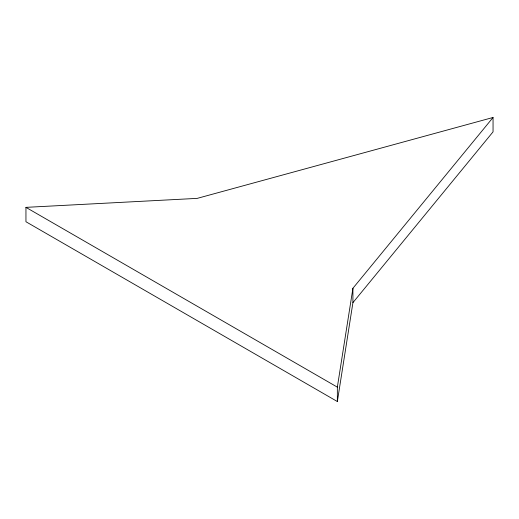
<?xml version="1.0" encoding="UTF-8"?>
<svg xmlns="http://www.w3.org/2000/svg" width="519" height="519" viewBox="0 0 519 519"><rect width="100%" height="100%" fill="white"/><g stroke="black" fill="none" stroke-linecap="round" stroke-linejoin="round"><path stroke-width="0.78" d="M337.35 401.531L337.35 387.148L352.92 288.266L493.05 117.469L493.05 131.852L352.92 302.648L337.35 401.531L25.95 221.743L25.95 207.36L197.22 198.375L493.05 117.469M25.95 207.36L337.35 387.148M352.92 288.266L352.92 302.648"/></g></svg>
